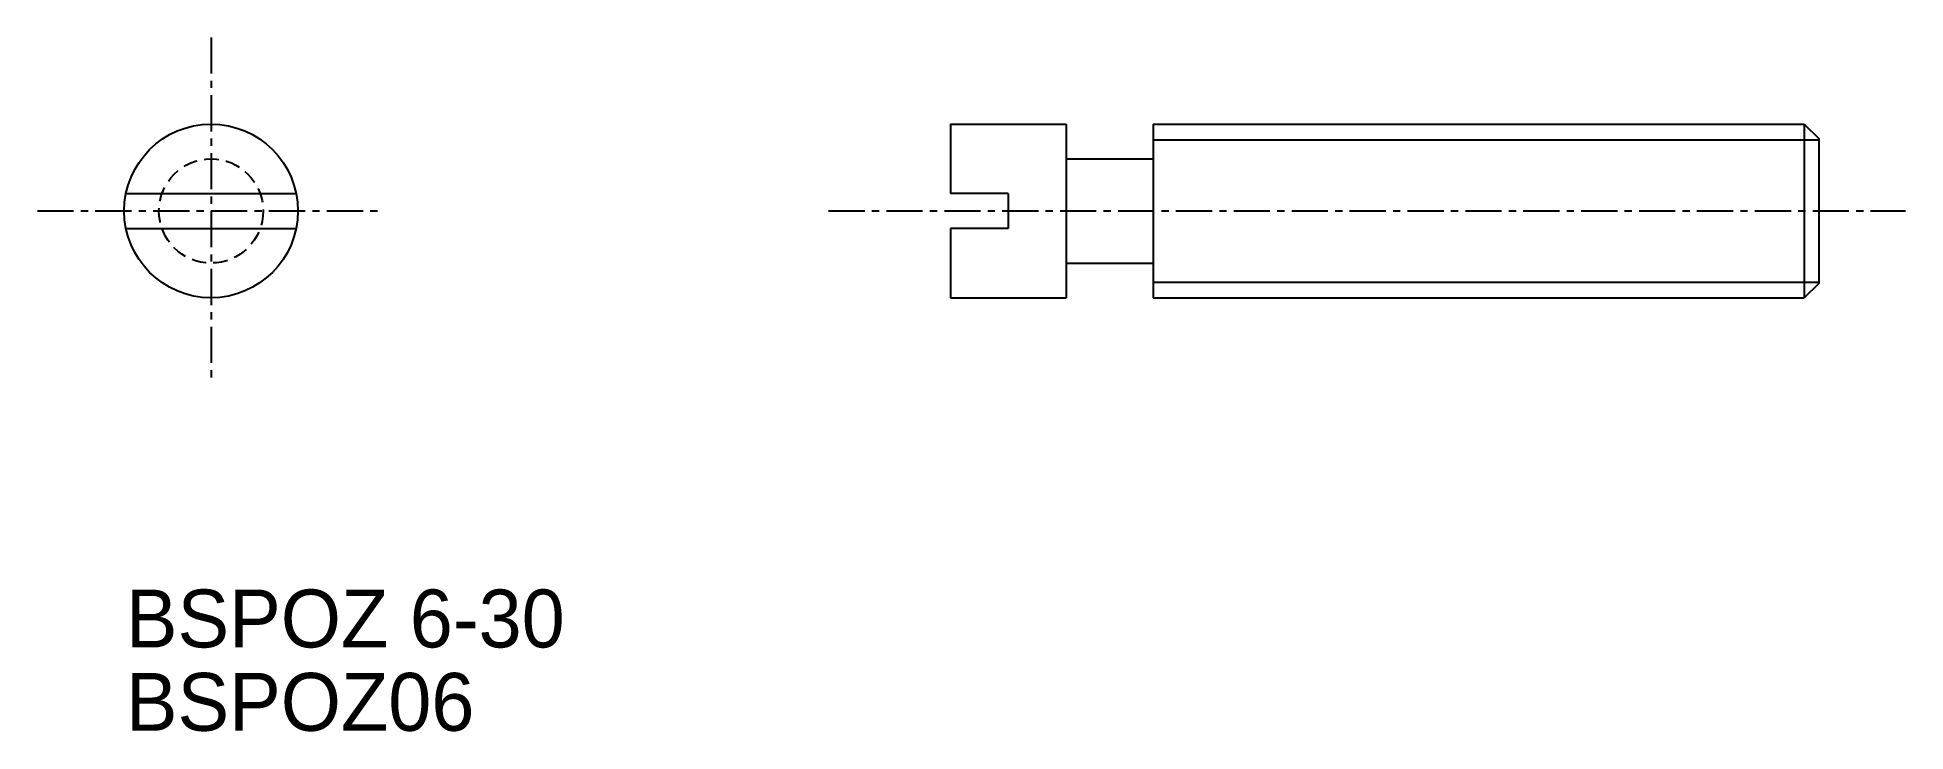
# Model space of a CAD drawing. Extents: x 39.5 to 104, y 118.2 to 142.2.
import ezdxf

# ---------------------------------------------------------------- set-up
doc = ezdxf.new("R2010")
doc.units = 0
doc.linetypes.add('CENTER', pattern=[2, 1.25, -0.25, 0.25, -0.25])
doc.linetypes.add('DASHED', pattern=[0.75, 0.5, -0.25])
doc.layers.get('0').update_dxf_attribs({"linetype": 'CONTINUOUS'})
doc.layers.add('CENTER', color=1, linetype='CENTER')

msp = doc.modelspace()

# ---------------------------------------------------------------- linework, layer by layer
at = {"color": 7, "linetype": 'CONTINUOUS'}
for p, q in [((71.025, 139.157), (71.025, 136.757)), ((71.025, 139.157), (75.025, 139.157)), ((75.025, 139.157), (75.025, 133.157)), ((78.025, 139.157), (100.525, 139.157)), ((78.025, 139.157), (78.025, 133.157)), ((100.525, 139.157), (100.525, 133.157)), ((100.525, 139.157), (101.025, 138.657)), ((101.025, 138.657), (101.025, 133.657)), ((75.025, 137.957), (78.025, 137.957)), ((42.544, 136.757), (48.423, 136.757)), ((73.025, 136.757), (71.025, 136.757)), ((73.025, 136.757), (73.025, 135.557)), ((42.544, 135.557), (48.423, 135.557)), ((71.025, 135.557), (71.025, 133.157)), ((73.025, 135.557), (71.025, 135.557)), ((75.025, 134.357), (78.025, 134.357)), ((101.025, 133.657), (100.525, 133.157)), ((71.025, 133.157), (75.025, 133.157)), ((78.025, 133.157), (100.525, 133.157))]:
    msp.add_line(p, q, dxfattribs=at)
at = {"color": 3, "linetype": 'CONTINUOUS'}
for p, q in [((78.025, 138.615), (101.025, 138.615)), ((78.025, 133.698), (101.025, 133.698))]:
    msp.add_line(p, q, dxfattribs=at)
at = {"color": 7, "linetype": 'CONTINUOUS'}
msp.add_circle((45.484, 136.157), 3, dxfattribs=at)
at = {"color": 3, "linetype": 'DASHED'}
msp.add_circle((45.484, 136.157), 1.8, dxfattribs=at)
at = {"layer": 'CENTER', "color": 1, "linetype": 'CENTER'}
for p, q in [((45.484, 142.157), (45.484, 130.157)), ((39.484, 136.157), (51.484, 136.157)), ((66.816, 136.157), (104.025, 136.157))]:
    msp.add_line(p, q, dxfattribs=at)

# ---------------------------------------------------------------- texts
for s, p in [('BSPOZ 6-30', (42.541, 121.076)), ('BSPOZ06', (42.541, 118.195))]:
    msp.add_text(s, height=2).set_placement(p)

doc.saveas('drawing.dxf')
